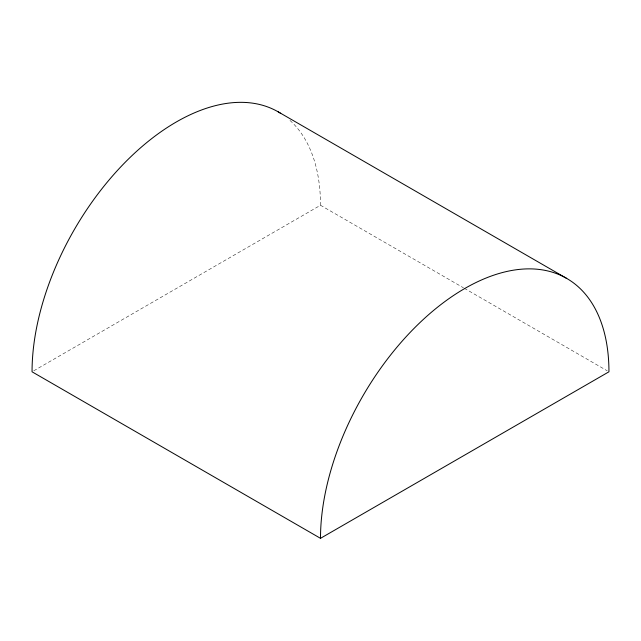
<?xml version="1.0" encoding="UTF-8"?>
<svg xmlns="http://www.w3.org/2000/svg" width="641" height="641" viewBox="0 0 641 641"><rect width="100%" height="100%" fill="white"/><g stroke="black" fill="none" stroke-linecap="round" stroke-linejoin="round"><path stroke-width="0.48" stroke-dasharray="3.21 2.4" d="M33.781 370.794L320.5 205.264L463.427 287.777M464.292 288.282L607.219 370.794M289.972 120.42A203.966 117.76 -60 0 1 320.5 205.264"/><path stroke-width="0.96" d="M320.5 538.328L608.95 371.796A203.966 117.76 -60 0 0 464.725 288.522A203.966 117.76 -60 0 0 320.5 538.328L32.05 371.796A203.966 117.76 -60 0 1 122.711 164.833A203.966 117.76 -60 0 1 280.71 113.377M278.258 111.887L566.708 278.426"/></g></svg>
